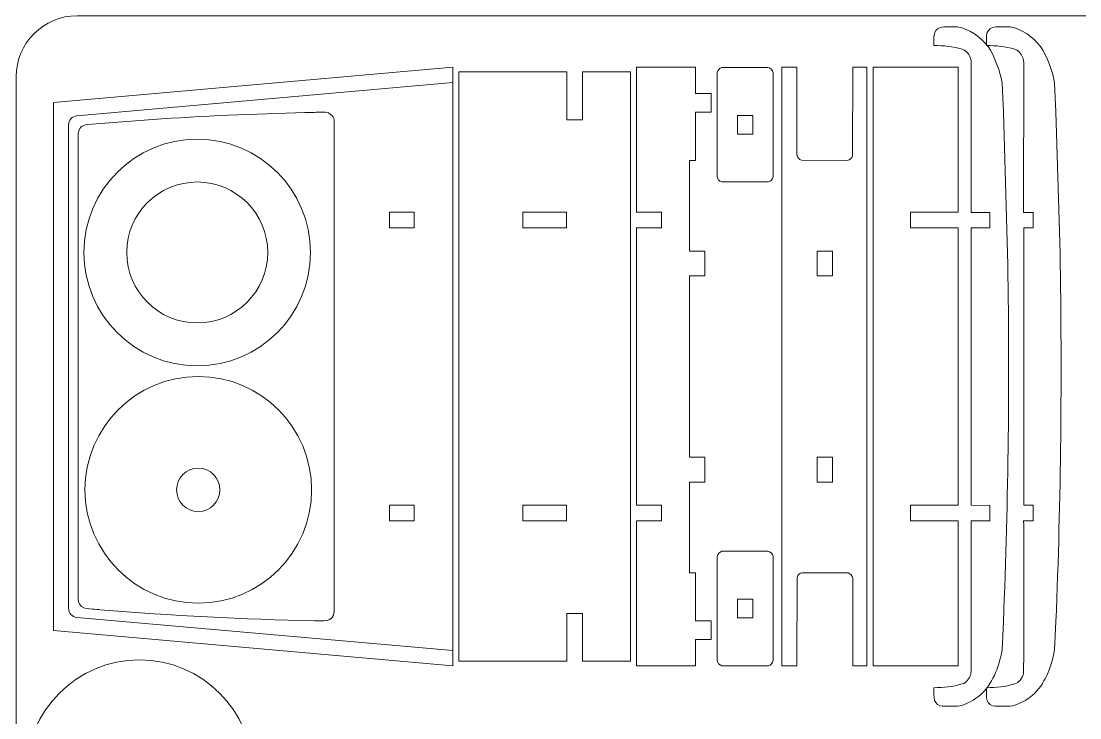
# Model space of a CAD drawing. Header units: centimetres. Extents: x -13.7 to 44.3, y -7.5 to 30.5.
# Drawn here: x 15.36 to 32.74, y 0.02 to 11.46 of the extents above; entities that cross this region are included whole.
import ezdxf

# ---------------------------------------------------------------- set-up
doc = ezdxf.new("R2010")
doc.units = ezdxf.units.CM
doc.header["$MEASUREMENT"] = 0
doc.layers.add('Camada 1', color=7, linetype='Continuous')

msp = doc.modelspace()

# ---------------------------------------------------------------- linework, layer by layer
at = {"layer": 'Camada 1', "color": 240, "lineweight": 20}
msp.add_open_spline([(44.27592, 10.54425), (44.27592, 10.54425), (44.27592, -6.45575), (44.27592, -6.45575), (44.27592, -6.45575), (44.27592, -7.00575), (43.82592, -7.45575), (43.27591, -7.45575), (43.27591, -7.45575), (43.27591, -7.45575), (16.27592, -7.45575), (16.27592, -7.45575), (16.27592, -7.45575), (15.72592, -7.45575), (15.27591, -7.00575), (15.27591, -6.45575), (15.27591, -6.45575), (15.27591, -6.45575), (15.27591, 10.54425), (15.27591, 10.54425), (15.27591, 10.54425), (15.27591, 11.09425), (15.72592, 11.54425), (16.27592, 11.54425), (16.27592, 11.54425), (16.27592, 11.54425), (43.27591, 11.54425), (43.27591, 11.54425), (43.27591, 11.54425), (43.82592, 11.54425), (44.27592, 11.09425), (44.27592, 10.54425)], degree=3, knots=[0, 0, 0, 0, 0.11111111, 0.11111111, 0.11111111, 0.11111111, 0.22222222, 0.22222222, 0.22222222, 0.22222222, 0.33333333, 0.33333333, 0.33333333, 0.33333333, 0.44444444, 0.44444444, 0.44444444, 0.44444444, 0.55555556, 0.55555556, 0.55555556, 0.55555556, 0.66666667, 0.66666667, 0.66666667, 0.66666667, 0.77777778, 0.77777778, 0.77777778, 0.77777778, 1, 1, 1, 1], dxfattribs=at)
at = {"layer": 'Camada 1', "lineweight": 9}
for points, knots in [([(30.94864, 0.7297), (30.92703, 0.6609), (30.88142, 0.59216), (30.80887, 0.57148), (30.80887, 0.57148), (30.64945, 0.52603), (30.50998, 0.51049), (30.34503, 0.51049), (30.34503, 0.51049), (30.34541, 0.45362), (30.33885, 0.34512), (30.35525, 0.30252), (30.35525, 0.30252), (30.37552, 0.24988), (30.42709, 0.20981), (30.48264, 0.20527), (30.48264, 0.20527), (30.48264, 0.20527), (30.73292, 0.20499), (30.73292, 0.20499), (30.73292, 0.20499), (30.82852, 0.21649), (30.98206, 0.29338), (31.06295, 0.35459), (31.06295, 0.35459), (31.27756, 0.51698), (31.39073, 0.7914), (31.44802, 1.04663), (31.44802, 1.04663), (31.44802, 1.04663), (31.4652, 1.13355), (31.4652, 1.13355), (31.4652, 1.13355), (31.4652, 1.13355), (31.48577, 1.59819), (31.48577, 1.59819), (31.48577, 1.59819), (31.56927, 3.59375), (31.5895, 5.64763), (31.55468, 7.64318), (31.55468, 7.64318), (31.55468, 7.64318), (31.48577, 9.96758), (31.48577, 9.96758), (31.48577, 9.96758), (31.48577, 9.96758), (31.4652, 10.43222), (31.4652, 10.43222), (31.4652, 10.43222), (31.44501, 10.60013), (31.33565, 10.89571), (31.23275, 11.03778), (31.23275, 11.03778), (31.11729, 11.1972), (30.92608, 11.32566), (30.73292, 11.36079), (30.73292, 11.36079), (30.72433, 11.36182), (30.48811, 11.36733), (30.44618, 11.35223), (30.44618, 11.35223), (30.32123, 11.30722), (30.34586, 11.17859), (30.34503, 11.05529), (30.34503, 11.05529), (30.50987, 11.05529), (30.64956, 11.03974), (30.80887, 10.99429), (30.80887, 10.99429), (30.90195, 10.96773), (30.95506, 10.86339), (30.95702, 10.77203), (30.95702, 10.77203), (30.95702, 10.77203), (30.95655, 8.31553), (30.95655, 8.31553), (30.95655, 8.31553), (30.95655, 8.31553), (31.26257, 8.31578), (31.26257, 8.31578), (31.26257, 8.31578), (31.26257, 8.31578), (31.26268, 8.06079), (31.26268, 8.06079), (31.26268, 8.06079), (31.26268, 8.06079), (30.9566, 8.06053), (30.9566, 8.06053), (30.9566, 8.06053), (30.9566, 8.06053), (30.9566, 3.50525), (30.9566, 3.50525), (30.9566, 3.50525), (30.9566, 3.50525), (31.26268, 3.50504), (31.26268, 3.50504), (31.26268, 3.50504), (31.26268, 3.50504), (31.26257, 3.25004), (31.26257, 3.25004), (31.26257, 3.25004), (31.26257, 3.25004), (30.95655, 3.25025), (30.95655, 3.25025), (30.95655, 3.25025), (30.9566, 2.99492), (30.96317, 0.80716), (30.95328, 0.75078), (30.95328, 0.75078), (30.95328, 0.75078), (30.94864, 0.7297), (30.94864, 0.7297)], [0, 0, 0, 0, 0.03448276, 0.03448276, 0.03448276, 0.03448276, 0.06896552, 0.06896552, 0.06896552, 0.06896552, 0.10344828, 0.10344828, 0.10344828, 0.10344828, 0.13793103, 0.13793103, 0.13793103, 0.13793103, 0.17241379, 0.17241379, 0.17241379, 0.17241379, 0.20689655, 0.20689655, 0.20689655, 0.20689655, 0.24137931, 0.24137931, 0.24137931, 0.24137931, 0.27586207, 0.27586207, 0.27586207, 0.27586207, 0.31034483, 0.31034483, 0.31034483, 0.31034483, 0.34482759, 0.34482759, 0.34482759, 0.34482759, 0.37931034, 0.37931034, 0.37931034, 0.37931034, 0.4137931, 0.4137931, 0.4137931, 0.4137931, 0.44827586, 0.44827586, 0.44827586, 0.44827586, 0.48275862, 0.48275862, 0.48275862, 0.48275862, 0.51724138, 0.51724138, 0.51724138, 0.51724138, 0.55172414, 0.55172414, 0.55172414, 0.55172414, 0.5862069, 0.5862069, 0.5862069, 0.5862069, 0.62068966, 0.62068966, 0.62068966, 0.62068966, 0.65517241, 0.65517241, 0.65517241, 0.65517241, 0.68965517, 0.68965517, 0.68965517, 0.68965517, 0.72413793, 0.72413793, 0.72413793, 0.72413793, 0.75862069, 0.75862069, 0.75862069, 0.75862069, 0.79310345, 0.79310345, 0.79310345, 0.79310345, 0.82758621, 0.82758621, 0.82758621, 0.82758621, 0.86206897, 0.86206897, 0.86206897, 0.86206897, 0.89655172, 0.89655172, 0.89655172, 0.89655172, 0.93103448, 0.93103448, 0.93103448, 0.93103448, 1, 1, 1, 1]), ([(31.97163, 8.06065), (31.97163, 8.06065), (31.81827, 8.06053), (31.81827, 8.06053), (31.81827, 8.06053), (31.81827, 8.06053), (31.81827, 3.50524), (31.81827, 3.50524), (31.81827, 3.50524), (31.81827, 3.50524), (31.97163, 3.50514), (31.97163, 3.50514), (31.97163, 3.50514), (31.97163, 3.50514), (31.97151, 3.25014), (31.97151, 3.25014), (31.97151, 3.25014), (31.97151, 3.25014), (31.81822, 3.25024), (31.81822, 3.25024), (31.81822, 3.25024), (31.81827, 2.99493), (31.82484, 0.80714), (31.81496, 0.75077), (31.81496, 0.75077), (31.80157, 0.67438), (31.74759, 0.59345), (31.67053, 0.57147), (31.67053, 0.57147), (31.51114, 0.52601), (31.37163, 0.51048), (31.20671, 0.51048), (31.20671, 0.51048), (31.20709, 0.45361), (31.20052, 0.34513), (31.21692, 0.30251), (31.21692, 0.30251), (31.23718, 0.24987), (31.28878, 0.2098), (31.34432, 0.20526), (31.34432, 0.20526), (31.34432, 0.20526), (31.5946, 0.20498), (31.5946, 0.20498), (31.5946, 0.20498), (31.69016, 0.21646), (31.84376, 0.29338), (31.92463, 0.35458), (31.92463, 0.35458), (32.13925, 0.51699), (32.2524, 0.79136), (32.3097, 1.04662), (32.3097, 1.04662), (32.3097, 1.04662), (32.32687, 1.13354), (32.32687, 1.13354), (32.32687, 1.13354), (32.32687, 1.13354), (32.34745, 1.59818), (32.34745, 1.59818), (32.34745, 1.59818), (32.43095, 3.5937), (32.45118, 5.64765), (32.41636, 7.64317), (32.41636, 7.64317), (32.41636, 7.64317), (32.34745, 9.96757), (32.34745, 9.96757), (32.34745, 9.96757), (32.34745, 9.96757), (32.32687, 10.43221), (32.32687, 10.43221), (32.32687, 10.43221), (32.30668, 10.60017), (32.19735, 10.89563), (32.09442, 11.03777), (32.09442, 11.03777), (31.97895, 11.19723), (31.78781, 11.32559), (31.5946, 11.36078), (31.5946, 11.36078), (31.58596, 11.36182), (31.34985, 11.36733), (31.30785, 11.35222), (31.30785, 11.35222), (31.1829, 11.30726), (31.20753, 11.17851), (31.20671, 11.05528), (31.20671, 11.05528), (31.37159, 11.05528), (31.51118, 11.03974), (31.67053, 10.99428), (31.67053, 10.99428), (31.76363, 10.96772), (31.81672, 10.8634), (31.8187, 10.77202), (31.8187, 10.77202), (31.8187, 10.77202), (31.81822, 8.31552), (31.81822, 8.31552), (31.81822, 8.31552), (31.81822, 8.31552), (31.97151, 8.31565), (31.97151, 8.31565), (31.97151, 8.31565), (31.97151, 8.31565), (31.97163, 8.06065), (31.97163, 8.06065)], [0, 0, 0, 0, 0.03571429, 0.03571429, 0.03571429, 0.03571429, 0.07142857, 0.07142857, 0.07142857, 0.07142857, 0.10714286, 0.10714286, 0.10714286, 0.10714286, 0.14285714, 0.14285714, 0.14285714, 0.14285714, 0.17857143, 0.17857143, 0.17857143, 0.17857143, 0.21428571, 0.21428571, 0.21428571, 0.21428571, 0.25, 0.25, 0.25, 0.25, 0.28571429, 0.28571429, 0.28571429, 0.28571429, 0.32142857, 0.32142857, 0.32142857, 0.32142857, 0.35714286, 0.35714286, 0.35714286, 0.35714286, 0.39285714, 0.39285714, 0.39285714, 0.39285714, 0.42857143, 0.42857143, 0.42857143, 0.42857143, 0.46428571, 0.46428571, 0.46428571, 0.46428571, 0.5, 0.5, 0.5, 0.5, 0.53571429, 0.53571429, 0.53571429, 0.53571429, 0.57142857, 0.57142857, 0.57142857, 0.57142857, 0.60714286, 0.60714286, 0.60714286, 0.60714286, 0.64285714, 0.64285714, 0.64285714, 0.64285714, 0.67857143, 0.67857143, 0.67857143, 0.67857143, 0.71428571, 0.71428571, 0.71428571, 0.71428571, 0.75, 0.75, 0.75, 0.75, 0.78571429, 0.78571429, 0.78571429, 0.78571429, 0.82142857, 0.82142857, 0.82142857, 0.82142857, 0.85714286, 0.85714286, 0.85714286, 0.85714286, 0.89285714, 0.89285714, 0.89285714, 0.89285714, 0.92857143, 0.92857143, 0.92857143, 0.92857143, 1, 1, 1, 1]), ([(22.44425, 10.69923), (22.44425, 10.69923), (22.44425, 0.86842), (22.44425, 0.86842), (22.44425, 0.86842), (22.44425, 0.86842), (15.88655, 1.44905), (15.88655, 1.44905), (15.88655, 1.44905), (15.88655, 1.44905), (15.88655, 10.1186), (15.88655, 10.1186), (15.88655, 10.1186), (15.88655, 10.1186), (22.44425, 10.69923), (22.44425, 10.69923)], [0, 0, 0, 0, 0.2, 0.2, 0.2, 0.2, 0.4, 0.4, 0.4, 0.4, 0.6, 0.6, 0.6, 0.6, 1, 1, 1, 1]), ([(24.57232, 9.83729), (24.57232, 9.83729), (24.57229, 10.62094), (24.57229, 10.62094), (24.57229, 10.62094), (24.57229, 10.62094), (25.36247, 10.62096), (25.36247, 10.62096), (25.36247, 10.62096), (25.36247, 10.62096), (25.36247, 0.94668), (25.36247, 0.94668), (25.36247, 0.94668), (25.36247, 0.94668), (24.57229, 0.9467), (24.57229, 0.9467), (24.57229, 0.9467), (24.57229, 0.9467), (24.57232, 1.7303), (24.57232, 1.7303), (24.57232, 1.7303), (24.57232, 1.7303), (24.31731, 1.7303), (24.31731, 1.7303), (24.31731, 1.7303), (24.31731, 1.7303), (24.31729, 0.94669), (24.31729, 0.94669), (24.31729, 0.94669), (24.31729, 0.94669), (22.54425, 0.94668), (22.54425, 0.94668), (22.54425, 0.94668), (22.54425, 0.94668), (22.54425, 10.62096), (22.54425, 10.62096), (22.54425, 10.62096), (22.54425, 10.62096), (24.31729, 10.62094), (24.31729, 10.62094), (24.31729, 10.62094), (24.31729, 10.62094), (24.31731, 9.83729), (24.31731, 9.83729), (24.31731, 9.83729), (24.31731, 9.83729), (24.57232, 9.83729), (24.57232, 9.83729)], [0, 0, 0, 0, 0.07692308, 0.07692308, 0.07692308, 0.07692308, 0.15384615, 0.15384615, 0.15384615, 0.15384615, 0.23076923, 0.23076923, 0.23076923, 0.23076923, 0.30769231, 0.30769231, 0.30769231, 0.30769231, 0.38461538, 0.38461538, 0.38461538, 0.38461538, 0.46153846, 0.46153846, 0.46153846, 0.46153846, 0.53846154, 0.53846154, 0.53846154, 0.53846154, 0.61538462, 0.61538462, 0.61538462, 0.61538462, 0.69230769, 0.69230769, 0.69230769, 0.69230769, 0.76923077, 0.76923077, 0.76923077, 0.76923077, 0.84615385, 0.84615385, 0.84615385, 0.84615385, 1, 1, 1, 1]), ([(26.58446, 7.68098), (26.58446, 7.68098), (26.58446, 7.27299), (26.58446, 7.27299), (26.58446, 7.27299), (26.58446, 7.27299), (26.32946, 7.27299), (26.32946, 7.27299), (26.32946, 7.27299), (26.32946, 7.27299), (26.32946, 4.29467), (26.32946, 4.29467), (26.32946, 4.29467), (26.32946, 4.29467), (26.58446, 4.29467), (26.58446, 4.29467), (26.58446, 4.29467), (26.58446, 4.29467), (26.58446, 3.88667), (26.58446, 3.88667), (26.58446, 3.88667), (26.58446, 3.88667), (26.32946, 3.88667), (26.32946, 3.88667), (26.32946, 3.88667), (26.32946, 3.88667), (26.32946, 2.39752), (26.32946, 2.39752), (26.32946, 2.39752), (26.32946, 2.39752), (26.43146, 2.39752), (26.43146, 2.39752), (26.43146, 2.39752), (26.43146, 2.39752), (26.43146, 1.60764), (26.43146, 1.60764), (26.43146, 1.60764), (26.43146, 1.60764), (26.68646, 1.60764), (26.68646, 1.60764), (26.68646, 1.60764), (26.68646, 1.60764), (26.68646, 1.30165), (26.68646, 1.30165), (26.68646, 1.30165), (26.68646, 1.30165), (26.43146, 1.30165), (26.43146, 1.30165), (26.43146, 1.30165), (26.43146, 1.30165), (26.43147, 0.86927), (26.43147, 0.86927), (26.43147, 0.86927), (26.43147, 0.86927), (25.46248, 0.86927), (25.46248, 0.86927), (25.46248, 0.86927), (25.46248, 0.86927), (25.46247, 3.2513), (25.46247, 3.2513), (25.46247, 3.2513), (25.46247, 3.2513), (25.87047, 3.2513), (25.87047, 3.2513), (25.87047, 3.2513), (25.87047, 3.2513), (25.87047, 3.50628), (25.87047, 3.50628), (25.87047, 3.50628), (25.87047, 3.50628), (25.46248, 3.50628), (25.46248, 3.50628), (25.46248, 3.50628), (25.46248, 3.50628), (25.46248, 8.06137), (25.46248, 8.06137), (25.46248, 8.06137), (25.46248, 8.06137), (25.87047, 8.06137), (25.87047, 8.06137), (25.87047, 8.06137), (25.87047, 8.06137), (25.87047, 8.31636), (25.87047, 8.31636), (25.87047, 8.31636), (25.87047, 8.31636), (25.46247, 8.31636), (25.46247, 8.31636), (25.46247, 8.31636), (25.46247, 8.31636), (25.46248, 10.69837), (25.46248, 10.69837), (25.46248, 10.69837), (25.46248, 10.69837), (26.43147, 10.69837), (26.43147, 10.69837), (26.43147, 10.69837), (26.43147, 10.69837), (26.43146, 10.26599), (26.43146, 10.26599), (26.43146, 10.26599), (26.43146, 10.26599), (26.68646, 10.26599), (26.68646, 10.26599), (26.68646, 10.26599), (26.68646, 10.26599), (26.68646, 9.96), (26.68646, 9.96), (26.68646, 9.96), (26.68646, 9.96), (26.43146, 9.96), (26.43146, 9.96), (26.43146, 9.96), (26.43146, 9.96), (26.43146, 9.17013), (26.43146, 9.17013), (26.43146, 9.17013), (26.43146, 9.17013), (26.32946, 9.17013), (26.32946, 9.17013), (26.32946, 9.17013), (26.32946, 9.17013), (26.32946, 7.68098), (26.32946, 7.68098), (26.32946, 7.68098), (26.32946, 7.68098), (26.58446, 7.68098), (26.58446, 7.68098)], [0, 0, 0, 0, 0.03030303, 0.03030303, 0.03030303, 0.03030303, 0.06060606, 0.06060606, 0.06060606, 0.06060606, 0.09090909, 0.09090909, 0.09090909, 0.09090909, 0.12121212, 0.12121212, 0.12121212, 0.12121212, 0.15151515, 0.15151515, 0.15151515, 0.15151515, 0.18181818, 0.18181818, 0.18181818, 0.18181818, 0.21212121, 0.21212121, 0.21212121, 0.21212121, 0.24242424, 0.24242424, 0.24242424, 0.24242424, 0.27272727, 0.27272727, 0.27272727, 0.27272727, 0.3030303, 0.3030303, 0.3030303, 0.3030303, 0.33333333, 0.33333333, 0.33333333, 0.33333333, 0.36363636, 0.36363636, 0.36363636, 0.36363636, 0.39393939, 0.39393939, 0.39393939, 0.39393939, 0.42424242, 0.42424242, 0.42424242, 0.42424242, 0.45454545, 0.45454545, 0.45454545, 0.45454545, 0.48484848, 0.48484848, 0.48484848, 0.48484848, 0.51515152, 0.51515152, 0.51515152, 0.51515152, 0.54545455, 0.54545455, 0.54545455, 0.54545455, 0.57575758, 0.57575758, 0.57575758, 0.57575758, 0.60606061, 0.60606061, 0.60606061, 0.60606061, 0.63636364, 0.63636364, 0.63636364, 0.63636364, 0.66666667, 0.66666667, 0.66666667, 0.66666667, 0.6969697, 0.6969697, 0.6969697, 0.6969697, 0.72727273, 0.72727273, 0.72727273, 0.72727273, 0.75757576, 0.75757576, 0.75757576, 0.75757576, 0.78787879, 0.78787879, 0.78787879, 0.78787879, 0.81818182, 0.81818182, 0.81818182, 0.81818182, 0.84848485, 0.84848485, 0.84848485, 0.84848485, 0.87878788, 0.87878788, 0.87878788, 0.87878788, 0.90909091, 0.90909091, 0.90909091, 0.90909091, 0.93939394, 0.93939394, 0.93939394, 0.93939394, 1, 1, 1, 1]), ([(26.86119, 8.81445), (26.86119, 8.81445), (27.62797, 8.81445), (27.62797, 8.81445), (27.62797, 8.81445), (27.66696, 8.82488), (27.69888, 8.8608), (27.7027, 8.89966), (27.7027, 8.89966), (27.7027, 8.89966), (27.7027, 10.60926), (27.7027, 10.60926), (27.7027, 10.60926), (27.69843, 10.65263), (27.65829, 10.6928), (27.61489, 10.69707), (27.61489, 10.69707), (27.61489, 10.69707), (26.86148, 10.69454), (26.86148, 10.69454), (26.86148, 10.69454), (26.82297, 10.68434), (26.79073, 10.64879), (26.78669, 10.61093), (26.78669, 10.61093), (26.78669, 10.61093), (26.78646, 8.89966), (26.78646, 8.89966), (26.78646, 8.89966), (26.79055, 8.85801), (26.82128, 8.82796), (26.86119, 8.81445)], [0, 0, 0, 0, 0.11111111, 0.11111111, 0.11111111, 0.11111111, 0.22222222, 0.22222222, 0.22222222, 0.22222222, 0.33333333, 0.33333333, 0.33333333, 0.33333333, 0.44444444, 0.44444444, 0.44444444, 0.44444444, 0.55555556, 0.55555556, 0.55555556, 0.55555556, 0.66666667, 0.66666667, 0.66666667, 0.66666667, 0.77777778, 0.77777778, 0.77777778, 0.77777778, 1, 1, 1, 1]), ([(29.01185, 0.86841), (29.01185, 0.86841), (29.24547, 0.86841), (29.24547, 0.86841), (29.24547, 0.86841), (29.24547, 0.86841), (29.24547, 10.69923), (29.24547, 10.69923), (29.24547, 10.69923), (29.24547, 10.69923), (29.01185, 10.69923), (29.01185, 10.69923), (29.01185, 10.69923), (29.01185, 10.69923), (29.00837, 9.24485), (29.00837, 9.24485), (29.00837, 9.24485), (28.99794, 9.20588), (28.96202, 9.17394), (28.92316, 9.17012), (28.92316, 9.17012), (28.92316, 9.17012), (28.16946, 9.17272), (28.16946, 9.17272), (28.16946, 9.17272), (28.13048, 9.18318), (28.09858, 9.21905), (28.09474, 9.25794), (28.09474, 9.25794), (28.09474, 9.25794), (28.09386, 10.69923), (28.09386, 10.69923), (28.09386, 10.69923), (28.09386, 10.69923), (27.84737, 10.69923), (27.84737, 10.69923), (27.84737, 10.69923), (27.84737, 10.69923), (27.84737, 0.86841), (27.84737, 0.86841), (27.84737, 0.86841), (27.84737, 0.86841), (28.09386, 0.86841), (28.09386, 0.86841), (28.09386, 0.86841), (28.09386, 0.86841), (28.09734, 2.32279), (28.09734, 2.32279), (28.09734, 2.32279), (28.10777, 2.36177), (28.1437, 2.3937), (28.18255, 2.39752), (28.18255, 2.39752), (28.18255, 2.39752), (28.93625, 2.39492), (28.93625, 2.39492), (28.93625, 2.39492), (28.97525, 2.38446), (29.00713, 2.3486), (29.01097, 2.3097), (29.01097, 2.3097), (29.01097, 2.3097), (29.01185, 0.86841), (29.01185, 0.86841)], [0, 0, 0, 0, 0.05882353, 0.05882353, 0.05882353, 0.05882353, 0.11764706, 0.11764706, 0.11764706, 0.11764706, 0.17647059, 0.17647059, 0.17647059, 0.17647059, 0.23529412, 0.23529412, 0.23529412, 0.23529412, 0.29411765, 0.29411765, 0.29411765, 0.29411765, 0.35294118, 0.35294118, 0.35294118, 0.35294118, 0.41176471, 0.41176471, 0.41176471, 0.41176471, 0.47058824, 0.47058824, 0.47058824, 0.47058824, 0.52941176, 0.52941176, 0.52941176, 0.52941176, 0.58823529, 0.58823529, 0.58823529, 0.58823529, 0.64705882, 0.64705882, 0.64705882, 0.64705882, 0.70588235, 0.70588235, 0.70588235, 0.70588235, 0.76470588, 0.76470588, 0.76470588, 0.76470588, 0.82352941, 0.82352941, 0.82352941, 0.82352941, 0.88235294, 0.88235294, 0.88235294, 0.88235294, 1, 1, 1, 1]), ([(30.74356, 3.25118), (30.74356, 3.25118), (30.74356, 0.86841), (30.74356, 0.86841), (30.74356, 0.86841), (30.74356, 0.86841), (29.34547, 0.86841), (29.34547, 0.86841), (29.34547, 0.86841), (29.34547, 0.86841), (29.34547, 10.69923), (29.34547, 10.69923), (29.34547, 10.69923), (29.34547, 10.69923), (30.74356, 10.69923), (30.74356, 10.69923), (30.74356, 10.69923), (30.74356, 10.69923), (30.74356, 8.31645), (30.74356, 8.31645), (30.74356, 8.31645), (30.74356, 8.31645), (29.95743, 8.31645), (29.95743, 8.31645), (29.95743, 8.31645), (29.95743, 8.31645), (29.95743, 8.06146), (29.95743, 8.06146), (29.95743, 8.06146), (29.95743, 8.06146), (30.74357, 8.06146), (30.74357, 8.06146), (30.74357, 8.06146), (30.74357, 8.06146), (30.74357, 3.50618), (30.74357, 3.50618), (30.74357, 3.50618), (30.74357, 3.50618), (29.95743, 3.50618), (29.95743, 3.50618), (29.95743, 3.50618), (29.95743, 3.50618), (29.95743, 3.25118), (29.95743, 3.25118), (29.95743, 3.25118), (29.95743, 3.25118), (30.74356, 3.25118), (30.74356, 3.25118)], [0, 0, 0, 0, 0.07692308, 0.07692308, 0.07692308, 0.07692308, 0.15384615, 0.15384615, 0.15384615, 0.15384615, 0.23076923, 0.23076923, 0.23076923, 0.23076923, 0.30769231, 0.30769231, 0.30769231, 0.30769231, 0.38461538, 0.38461538, 0.38461538, 0.38461538, 0.46153846, 0.46153846, 0.46153846, 0.46153846, 0.53846154, 0.53846154, 0.53846154, 0.53846154, 0.61538462, 0.61538462, 0.61538462, 0.61538462, 0.69230769, 0.69230769, 0.69230769, 0.69230769, 0.76923077, 0.76923077, 0.76923077, 0.76923077, 0.84615385, 0.84615385, 0.84615385, 0.84615385, 1, 1, 1, 1]), ([(20.46659, 9.90061), (20.48784, 9.86881), (20.49564, 9.84674), (20.49821, 9.80747), (20.49821, 9.80747), (20.49821, 9.80747), (20.49821, 1.76019), (20.49821, 1.76019), (20.49821, 1.76019), (20.48596, 1.57315), (20.30735, 1.60724), (20.17415, 1.60995), (20.17415, 1.60995), (19.00503, 1.63374), (17.82221, 1.69415), (16.65686, 1.79092), (16.65686, 1.79092), (16.61348, 1.79452), (16.43005, 1.80385), (16.38876, 1.82094), (16.38876, 1.82094), (16.32832, 1.84597), (16.29817, 1.89849), (16.29395, 1.96283), (16.29395, 1.96283), (16.29395, 1.96283), (16.29395, 9.60481), (16.29395, 9.60481), (16.29395, 9.60481), (16.3, 9.69705), (16.3559, 9.75138), (16.44754, 9.75841), (16.44754, 9.75841), (16.44754, 9.75841), (17.66052, 9.85101), (17.66052, 9.85101), (17.66052, 9.85101), (18.49269, 9.90509), (19.34039, 9.94073), (20.17415, 9.9577), (20.17415, 9.9577), (20.23584, 9.95896), (20.35249, 9.97007), (20.40375, 9.94883), (20.40375, 9.94883), (20.40375, 9.94883), (20.46659, 9.90061), (20.46659, 9.90061)], [0, 0, 0, 0, 0.07692308, 0.07692308, 0.07692308, 0.07692308, 0.15384615, 0.15384615, 0.15384615, 0.15384615, 0.23076923, 0.23076923, 0.23076923, 0.23076923, 0.30769231, 0.30769231, 0.30769231, 0.30769231, 0.38461538, 0.38461538, 0.38461538, 0.38461538, 0.46153846, 0.46153846, 0.46153846, 0.46153846, 0.53846154, 0.53846154, 0.53846154, 0.53846154, 0.61538462, 0.61538462, 0.61538462, 0.61538462, 0.69230769, 0.69230769, 0.69230769, 0.69230769, 0.76923077, 0.76923077, 0.76923077, 0.76923077, 0.84615385, 0.84615385, 0.84615385, 0.84615385, 1, 1, 1, 1]), ([(27.37209, 9.60173), (27.37209, 9.60173), (27.1171, 9.60173), (27.1171, 9.60173), (27.1171, 9.60173), (27.1171, 9.60173), (27.1171, 9.90772), (27.1171, 9.90772), (27.1171, 9.90772), (27.1171, 9.90772), (27.37209, 9.90772), (27.37209, 9.90772), (27.37209, 9.90772), (27.37209, 9.90772), (27.37209, 9.60173), (27.37209, 9.60173)], [0, 0, 0, 0, 0.2, 0.2, 0.2, 0.2, 0.4, 0.4, 0.4, 0.4, 0.6, 0.6, 0.6, 0.6, 1, 1, 1, 1]), ([(18.24895, 9.51784), (19.2765, 9.51784), (20.1095, 8.68484), (20.1095, 7.65729), (20.1095, 7.65729), (20.1095, 6.62974), (19.2765, 5.79674), (18.24895, 5.79674), (18.24895, 5.79674), (17.2214, 5.79674), (16.3884, 6.62974), (16.3884, 7.65729), (16.3884, 7.65729), (16.3884, 8.68484), (17.2214, 9.51784), (18.24895, 9.51784)], [0, 0, 0, 0, 0.2, 0.2, 0.2, 0.2, 0.4, 0.4, 0.4, 0.4, 0.6, 0.6, 0.6, 0.6, 1, 1, 1, 1]), ([(18.24895, 8.81454), (18.88808, 8.81454), (19.4062, 8.29642), (19.4062, 7.65729), (19.4062, 7.65729), (19.4062, 7.01816), (18.88808, 6.50004), (18.24895, 6.50004), (18.24895, 6.50004), (17.60982, 6.50004), (17.0917, 7.01816), (17.0917, 7.65729), (17.0917, 7.65729), (17.0917, 8.29642), (17.60982, 8.81454), (18.24895, 8.81454)], [0, 0, 0, 0, 0.2, 0.2, 0.2, 0.2, 0.4, 0.4, 0.4, 0.4, 0.6, 0.6, 0.6, 0.6, 1, 1, 1, 1]), ([(21.8113, 8.06153), (21.8113, 8.06153), (21.40331, 8.06153), (21.40331, 8.06153), (21.40331, 8.06153), (21.40331, 8.06153), (21.40331, 8.31653), (21.40331, 8.31653), (21.40331, 8.31653), (21.40331, 8.31653), (21.8113, 8.31653), (21.8113, 8.31653), (21.8113, 8.31653), (21.8113, 8.31653), (21.8113, 8.06153), (21.8113, 8.06153)], [0, 0, 0, 0, 0.2, 0.2, 0.2, 0.2, 0.4, 0.4, 0.4, 0.4, 0.6, 0.6, 0.6, 0.6, 1, 1, 1, 1]), ([(23.59638, 8.31676), (23.59638, 8.31676), (24.31037, 8.31676), (24.31037, 8.31676), (24.31037, 8.31676), (24.31037, 8.31676), (24.31036, 8.06188), (24.31036, 8.06188), (24.31036, 8.06188), (24.31036, 8.06188), (23.59638, 8.06187), (23.59638, 8.06187), (23.59638, 8.06187), (23.59638, 8.06187), (23.59638, 8.31676), (23.59638, 8.31676)], [0, 0, 0, 0, 0.2, 0.2, 0.2, 0.2, 0.4, 0.4, 0.4, 0.4, 0.6, 0.6, 0.6, 0.6, 1, 1, 1, 1]), ([(28.42548, 7.27298), (28.42548, 7.27298), (28.42548, 7.68097), (28.42548, 7.68097), (28.42548, 7.68097), (28.42548, 7.68097), (28.68048, 7.68097), (28.68048, 7.68097), (28.68048, 7.68097), (28.68048, 7.68097), (28.68048, 7.27298), (28.68048, 7.27298), (28.68048, 7.27298), (28.68048, 7.27298), (28.42548, 7.27298), (28.42548, 7.27298)], [0, 0, 0, 0, 0.2, 0.2, 0.2, 0.2, 0.4, 0.4, 0.4, 0.4, 0.6, 0.6, 0.6, 0.6, 1, 1, 1, 1]), ([(18.26656, 5.61966), (19.29411, 5.61966), (20.12711, 4.78666), (20.12711, 3.75911), (20.12711, 3.75911), (20.12711, 2.73156), (19.29411, 1.89856), (18.26656, 1.89856), (18.26656, 1.89856), (17.23901, 1.89856), (16.40601, 2.73156), (16.40601, 3.75911), (16.40601, 3.75911), (16.40601, 4.78666), (17.23901, 5.61966), (18.26656, 5.61966)], [0, 0, 0, 0, 0.2, 0.2, 0.2, 0.2, 0.4, 0.4, 0.4, 0.4, 0.6, 0.6, 0.6, 0.6, 1, 1, 1, 1]), ([(28.68048, 4.29466), (28.68048, 4.29466), (28.42548, 4.29466), (28.42548, 4.29466), (28.42548, 4.29466), (28.42548, 4.29466), (28.42548, 3.88667), (28.42548, 3.88667), (28.42548, 3.88667), (28.42548, 3.88667), (28.68048, 3.88667), (28.68048, 3.88667), (28.68048, 3.88667), (28.68048, 3.88667), (28.68048, 4.29466), (28.68048, 4.29466)], [0, 0, 0, 0, 0.2, 0.2, 0.2, 0.2, 0.4, 0.4, 0.4, 0.4, 0.6, 0.6, 0.6, 0.6, 1, 1, 1, 1]), ([(18.26656, 4.11516), (18.4632, 4.11516), (18.62261, 3.95575), (18.62261, 3.75911), (18.62261, 3.75911), (18.62261, 3.56247), (18.4632, 3.40306), (18.26656, 3.40306), (18.26656, 3.40306), (18.06992, 3.40306), (17.91051, 3.56247), (17.91051, 3.75911), (17.91051, 3.75911), (17.91051, 3.95575), (18.06992, 4.11516), (18.26656, 4.11516)], [0, 0, 0, 0, 0.2, 0.2, 0.2, 0.2, 0.4, 0.4, 0.4, 0.4, 0.6, 0.6, 0.6, 0.6, 1, 1, 1, 1]), ([(21.8113, 3.50611), (21.8113, 3.50611), (21.40331, 3.50611), (21.40331, 3.50611), (21.40331, 3.50611), (21.40331, 3.50611), (21.40331, 3.25112), (21.40331, 3.25112), (21.40331, 3.25112), (21.40331, 3.25112), (21.8113, 3.25112), (21.8113, 3.25112), (21.8113, 3.25112), (21.8113, 3.25112), (21.8113, 3.50611), (21.8113, 3.50611)], [0, 0, 0, 0, 0.2, 0.2, 0.2, 0.2, 0.4, 0.4, 0.4, 0.4, 0.6, 0.6, 0.6, 0.6, 1, 1, 1, 1]), ([(24.31037, 3.25087), (24.31037, 3.25087), (24.31036, 3.50575), (24.31036, 3.50575), (24.31036, 3.50575), (24.31036, 3.50575), (23.59638, 3.50575), (23.59638, 3.50575), (23.59638, 3.50575), (23.59638, 3.50575), (23.59638, 3.25087), (23.59638, 3.25087), (23.59638, 3.25087), (23.59638, 3.25087), (24.31037, 3.25087), (24.31037, 3.25087)], [0, 0, 0, 0, 0.2, 0.2, 0.2, 0.2, 0.4, 0.4, 0.4, 0.4, 0.6, 0.6, 0.6, 0.6, 1, 1, 1, 1]), ([(26.86119, 0.87057), (26.86119, 0.87057), (27.62797, 0.87057), (27.62797, 0.87057), (27.62797, 0.87057), (27.66696, 0.881), (27.69888, 0.91692), (27.7027, 0.95578), (27.7027, 0.95578), (27.7027, 0.95578), (27.7027, 2.66538), (27.7027, 2.66538), (27.7027, 2.66538), (27.69843, 2.70875), (27.65829, 2.74892), (27.61489, 2.75319), (27.61489, 2.75319), (27.61489, 2.75319), (26.86148, 2.75066), (26.86148, 2.75066), (26.86148, 2.75066), (26.82297, 2.74046), (26.79073, 2.70491), (26.78669, 2.66705), (26.78669, 2.66705), (26.78669, 2.66705), (26.78646, 0.95578), (26.78646, 0.95578), (26.78646, 0.95578), (26.79055, 0.91413), (26.82128, 0.88408), (26.86119, 0.87057)], [0, 0, 0, 0, 0.11111111, 0.11111111, 0.11111111, 0.11111111, 0.22222222, 0.22222222, 0.22222222, 0.22222222, 0.33333333, 0.33333333, 0.33333333, 0.33333333, 0.44444444, 0.44444444, 0.44444444, 0.44444444, 0.55555556, 0.55555556, 0.55555556, 0.55555556, 0.66666667, 0.66666667, 0.66666667, 0.66666667, 0.77777778, 0.77777778, 0.77777778, 0.77777778, 1, 1, 1, 1]), ([(27.37209, 1.65785), (27.37209, 1.65785), (27.1171, 1.65785), (27.1171, 1.65785), (27.1171, 1.65785), (27.1171, 1.65785), (27.1171, 1.96384), (27.1171, 1.96384), (27.1171, 1.96384), (27.1171, 1.96384), (27.37209, 1.96384), (27.37209, 1.96384), (27.37209, 1.96384), (27.37209, 1.96384), (27.37209, 1.65785), (27.37209, 1.65785)], [0, 0, 0, 0, 0.2, 0.2, 0.2, 0.2, 0.4, 0.4, 0.4, 0.4, 0.6, 0.6, 0.6, 0.6, 1, 1, 1, 1]), ([(17.30084, 0.96714), (18.32839, 0.96714), (19.16139, 0.13414), (19.16139, -0.89341), (19.16139, -0.89341), (19.16139, -1.92096), (18.32839, -2.75396), (17.30084, -2.75396), (17.30084, -2.75396), (16.27329, -2.75396), (15.44029, -1.92096), (15.44029, -0.89341), (15.44029, -0.89341), (15.44029, 0.13414), (16.27329, 0.96714), (17.30084, 0.96714)], [0, 0, 0, 0, 0.2, 0.2, 0.2, 0.2, 0.4, 0.4, 0.4, 0.4, 0.6, 0.6, 0.6, 0.6, 1, 1, 1, 1])]:
    msp.add_open_spline(points, degree=3, knots=knots, dxfattribs=at)
at = {"layer": 'Camada 1', "color": 140, "lineweight": 9}
msp.add_open_spline([(22.44425, 1.12054), (22.44425, 1.12054), (16.27332, 1.66578), (16.27332, 1.66578), (16.27332, 1.66578), (16.19566, 1.67264), (16.13655, 1.73723), (16.13655, 1.8152), (16.13655, 1.8152), (16.13655, 1.8152), (16.13655, 9.75245), (16.13655, 9.75245), (16.13655, 9.75245), (16.13655, 9.83042), (16.19565, 9.89498), (16.27332, 9.90187), (16.27332, 9.90187), (16.27332, 9.90187), (22.44425, 10.44964), (22.44425, 10.44964)], degree=3, knots=[0, 0, 0, 0, 0.16666667, 0.16666667, 0.16666667, 0.16666667, 0.33333333, 0.33333333, 0.33333333, 0.33333333, 0.5, 0.5, 0.5, 0.5, 0.66666667, 0.66666667, 0.66666667, 0.66666667, 1, 1, 1, 1], dxfattribs=at)

doc.saveas('drawing.dxf')
